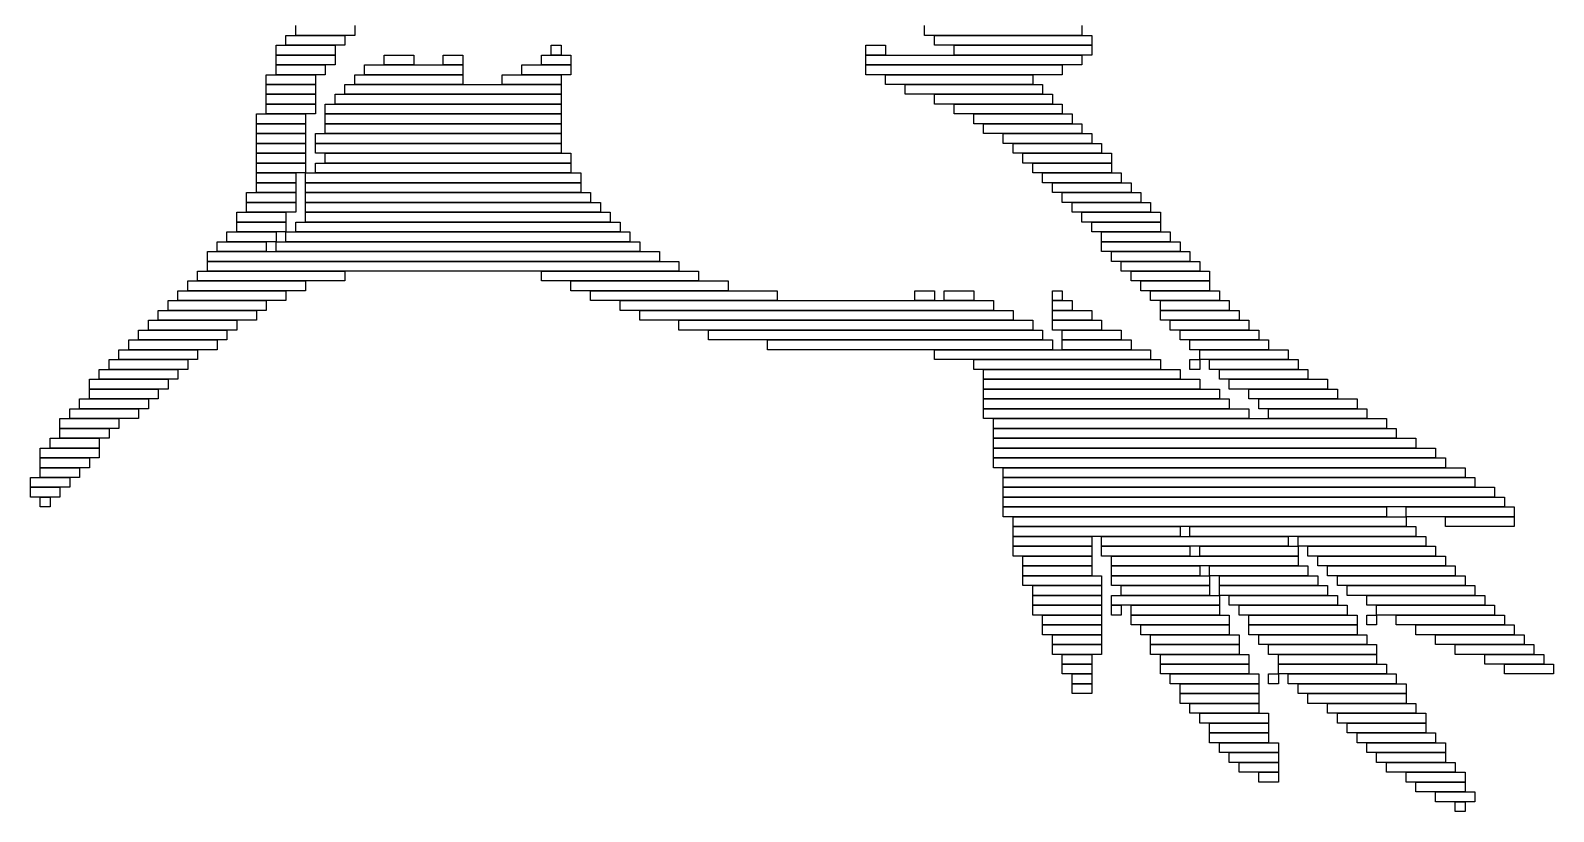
# Model space of a CAD drawing. Extents: x 430 to 613, y 419 to 626.
# Drawn here: x 430 to 585, y 419 to 498.5 of the extents above; entities that cross this region are included whole.
import ezdxf

# ---------------------------------------------------------------- set-up
doc = ezdxf.new("R2010")
doc.units = 0

msp = doc.modelspace()

# ---------------------------------------------------------------- linework, layer by layer
for p, q in [((456, 498), (462, 498)), ((456, 497), (456, 498)), ((457, 498), (457, 499)), ((463, 498), (457, 498)), ((462, 498), (462, 497)), ((463, 499), (463, 498)), ((521, 498), (521, 499)), ((537, 498), (521, 498)), ((522, 498), (538, 498)), ((522, 497), (522, 498)), ((537, 499), (537, 498)), ((538, 498), (538, 497)), ((455, 497), (461, 497)), ((455, 496), (455, 497)), ((461, 496), (455, 496)), ((455, 496), (461, 496)), ((455, 495), (455, 496)), ((462, 497), (456, 497)), ((461, 497), (461, 496)), ((461, 496), (461, 495)), ((466, 496), (469, 496)), ((466, 495), (466, 496)), ((469, 496), (469, 495)), ((472, 496), (474, 496)), ((472, 495), (472, 496)), ((474, 496), (474, 495)), ((482, 496), (485, 496)), ((482, 495), (482, 496)), ((483, 497), (484, 497)), ((483, 496), (483, 497)), ((484, 496), (483, 496)), ((484, 497), (484, 496)), ((485, 496), (485, 495)), ((515, 497), (517, 497)), ((515, 496), (515, 497)), ((517, 496), (515, 496)), ((515, 496), (537, 496)), ((515, 495), (515, 496)), ((517, 497), (517, 496)), ((538, 497), (522, 497)), ((524, 497), (538, 497)), ((524, 496), (524, 497)), ((538, 496), (524, 496)), ((537, 496), (537, 495)), ((538, 497), (538, 496)), ((461, 495), (455, 495)), ((455, 495), (460, 495)), ((455, 494), (455, 495)), ((460, 495), (460, 494)), ((464, 495), (474, 495)), ((464, 494), (464, 495)), ((469, 495), (466, 495)), ((474, 495), (472, 495)), ((474, 495), (474, 494)), ((480, 495), (485, 495)), ((480, 494), (480, 495)), ((485, 495), (482, 495)), ((485, 495), (485, 494)), ((537, 495), (515, 495)), ((515, 495), (535, 495)), ((515, 494), (515, 495)), ((535, 495), (535, 494)), ((454, 494), (459, 494)), ((454, 493), (454, 494)), ((459, 493), (454, 493)), ((454, 493), (459, 493)), ((454, 492), (454, 493)), ((460, 494), (455, 494)), ((459, 494), (459, 493)), ((459, 493), (459, 492)), ((462, 493), (484, 493)), ((462, 492), (462, 493)), ((463, 494), (474, 494)), ((463, 493), (463, 494)), ((474, 493), (463, 493)), ((474, 494), (464, 494)), ((474, 494), (474, 493)), ((478, 494), (484, 494)), ((478, 493), (478, 494)), ((484, 493), (478, 493)), ((485, 494), (480, 494)), ((484, 494), (484, 493)), ((484, 493), (484, 492)), ((535, 494), (515, 494)), ((517, 494), (532, 494)), ((517, 493), (517, 494)), ((532, 493), (517, 493)), ((519, 493), (533, 493)), ((519, 492), (519, 493)), ((532, 494), (532, 493)), ((533, 493), (533, 492)), ((459, 492), (454, 492)), ((454, 492), (459, 492)), ((454, 491), (454, 492)), ((459, 492), (459, 491)), ((461, 492), (484, 492)), ((461, 491), (461, 492)), ((484, 492), (462, 492)), ((484, 492), (484, 491)), ((533, 492), (519, 492)), ((522, 492), (534, 492)), ((522, 491), (522, 492)), ((534, 492), (534, 491)), ((453, 490), (458, 490)), ((453, 489), (453, 490)), ((459, 491), (454, 491)), ((454, 491), (459, 491)), ((454, 490), (454, 491)), ((459, 490), (454, 490)), ((458, 490), (458, 489)), ((459, 491), (459, 490)), ((460, 491), (484, 491)), ((460, 490), (460, 491)), ((484, 490), (460, 490)), ((460, 490), (484, 490)), ((460, 489), (460, 490)), ((484, 491), (461, 491)), ((484, 491), (484, 490)), ((484, 490), (484, 489)), ((534, 491), (522, 491)), ((524, 491), (535, 491)), ((524, 490), (524, 491)), ((535, 490), (524, 490)), ((526, 490), (536, 490)), ((526, 489), (526, 490)), ((535, 491), (535, 490)), ((536, 490), (536, 489)), ((458, 489), (453, 489)), ((453, 489), (458, 489)), ((453, 488), (453, 489)), ((458, 489), (458, 488)), ((484, 489), (460, 489)), ((460, 489), (484, 489)), ((460, 488), (460, 489)), ((484, 489), (484, 488)), ((536, 489), (526, 489)), ((527, 489), (537, 489)), ((527, 488), (527, 489)), ((537, 489), (537, 488)), ((458, 488), (453, 488)), ((453, 488), (458, 488)), ((453, 487), (453, 488)), ((458, 487), (453, 487)), ((453, 487), (458, 487)), ((453, 486), (453, 487)), ((458, 488), (458, 487)), ((458, 487), (458, 486)), ((459, 488), (484, 488)), ((459, 487), (459, 488)), ((484, 487), (459, 487)), ((459, 487), (484, 487)), ((459, 486), (459, 487)), ((484, 488), (460, 488)), ((484, 488), (484, 487)), ((484, 487), (484, 486)), ((537, 488), (527, 488)), ((529, 488), (538, 488)), ((529, 487), (529, 488)), ((538, 487), (529, 487)), ((530, 487), (539, 487)), ((530, 486), (530, 487)), ((538, 488), (538, 487)), ((539, 487), (539, 486)), ((458, 486), (453, 486)), ((453, 486), (458, 486)), ((453, 485), (453, 486)), ((458, 486), (458, 485)), ((484, 486), (459, 486)), ((460, 486), (485, 486)), ((460, 485), (460, 486)), ((485, 486), (485, 485)), ((539, 486), (530, 486)), ((531, 486), (540, 486)), ((531, 485), (531, 486)), ((540, 486), (540, 485)), ((458, 485), (453, 485)), ((453, 485), (458, 485)), ((453, 484), (453, 485)), ((458, 484), (453, 484)), ((453, 484), (457, 484)), ((453, 483), (453, 484)), ((457, 484), (457, 483)), ((458, 485), (458, 484)), ((458, 484), (486, 484)), ((458, 483), (458, 484)), ((459, 485), (485, 485)), ((459, 484), (459, 485)), ((485, 484), (459, 484)), ((485, 485), (460, 485)), ((485, 485), (485, 484)), ((486, 484), (486, 483)), ((540, 485), (531, 485)), ((532, 485), (540, 485)), ((532, 484), (532, 485)), ((540, 484), (532, 484)), ((533, 484), (541, 484)), ((533, 483), (533, 484)), ((540, 485), (540, 484)), ((541, 484), (541, 483)), ((457, 483), (453, 483)), ((453, 483), (457, 483)), ((453, 482), (453, 483)), ((457, 483), (457, 482)), ((486, 483), (458, 483)), ((458, 483), (486, 483)), ((458, 482), (458, 483)), ((486, 483), (486, 482)), ((541, 483), (533, 483)), ((534, 483), (542, 483)), ((534, 482), (534, 483)), ((542, 483), (542, 482)), ((452, 482), (457, 482)), ((452, 481), (452, 482)), ((457, 481), (452, 481)), ((452, 481), (457, 481)), ((452, 480), (452, 481)), ((457, 482), (453, 482)), ((457, 482), (457, 481)), ((457, 481), (457, 480)), ((486, 482), (458, 482)), ((458, 482), (487, 482)), ((458, 481), (458, 482)), ((487, 481), (458, 481)), ((458, 481), (488, 481)), ((458, 480), (458, 481)), ((487, 482), (487, 481)), ((488, 481), (488, 480)), ((542, 482), (534, 482)), ((535, 482), (543, 482)), ((535, 481), (535, 482)), ((543, 481), (535, 481)), ((536, 481), (544, 481)), ((536, 480), (536, 481)), ((543, 482), (543, 481)), ((544, 481), (544, 480)), ((451, 480), (456, 480)), ((451, 479), (451, 480)), ((456, 479), (451, 479)), ((451, 479), (456, 479)), ((451, 478), (451, 479)), ((457, 480), (452, 480)), ((456, 480), (456, 479)), ((456, 479), (456, 478)), ((457, 479), (490, 479)), ((457, 478), (457, 479)), ((488, 480), (458, 480)), ((458, 480), (489, 480)), ((458, 479), (458, 480)), ((489, 479), (458, 479)), ((489, 480), (489, 479)), ((490, 479), (490, 478)), ((544, 480), (536, 480)), ((537, 480), (545, 480)), ((537, 479), (537, 480)), ((545, 479), (537, 479)), ((538, 479), (545, 479)), ((538, 478), (538, 479)), ((545, 480), (545, 479)), ((545, 479), (545, 478)), ((450, 478), (455, 478)), ((450, 477), (450, 478)), ((456, 478), (451, 478)), ((455, 478), (455, 477)), ((456, 478), (491, 478)), ((456, 477), (456, 478)), ((490, 478), (457, 478)), ((491, 478), (491, 477)), ((545, 478), (538, 478)), ((539, 478), (546, 478)), ((539, 477), (539, 478)), ((546, 478), (546, 477)), ((448, 476), (494, 476)), ((448, 475), (448, 476)), ((449, 477), (454, 477)), ((449, 476), (449, 477)), ((454, 476), (449, 476)), ((455, 477), (450, 477)), ((454, 477), (454, 476)), ((455, 477), (492, 477)), ((455, 476), (455, 477)), ((492, 476), (455, 476)), ((491, 477), (456, 477)), ((492, 477), (492, 476)), ((494, 476), (494, 475)), ((546, 477), (539, 477)), ((539, 477), (547, 477)), ((539, 476), (539, 477)), ((547, 476), (539, 476)), ((540, 476), (548, 476)), ((540, 475), (540, 476)), ((547, 477), (547, 476)), ((548, 476), (548, 475)), ((494, 475), (448, 475)), ((448, 475), (496, 475)), ((448, 474), (448, 475)), ((496, 475), (496, 474)), ((548, 475), (540, 475)), ((541, 475), (549, 475)), ((541, 474), (541, 475)), ((549, 475), (549, 474)), ((446, 473), (458, 473)), ((446, 472), (446, 473)), ((447, 474), (462, 474)), ((447, 473), (447, 474)), ((462, 473), (447, 473)), ((496, 474), (448, 474)), ((458, 473), (458, 472)), ((462, 474), (462, 473)), ((482, 474), (498, 474)), ((482, 473), (482, 474)), ((498, 473), (482, 473)), ((485, 473), (501, 473)), ((485, 472), (485, 473)), ((498, 474), (498, 473)), ((501, 473), (501, 472)), ((549, 474), (541, 474)), ((542, 474), (550, 474)), ((542, 473), (542, 474)), ((550, 473), (542, 473)), ((543, 473), (550, 473)), ((543, 472), (543, 473)), ((550, 474), (550, 473)), ((550, 473), (550, 472)), ((445, 472), (456, 472)), ((445, 471), (445, 472)), ((458, 472), (446, 472)), ((456, 472), (456, 471)), ((501, 472), (485, 472)), ((487, 472), (506, 472)), ((487, 471), (487, 472)), ((506, 472), (506, 471)), ((520, 472), (522, 472)), ((520, 471), (520, 472)), ((522, 472), (522, 471)), ((523, 472), (526, 472)), ((523, 471), (523, 472)), ((526, 472), (526, 471)), ((534, 472), (535, 472)), ((534, 471), (534, 472)), ((535, 472), (535, 471)), ((550, 472), (543, 472)), ((544, 472), (551, 472)), ((544, 471), (544, 472)), ((551, 472), (551, 471)), ((443, 470), (453, 470)), ((443, 469), (443, 470)), ((444, 471), (454, 471)), ((444, 470), (444, 471)), ((454, 470), (444, 470)), ((456, 471), (445, 471)), ((453, 470), (453, 469)), ((454, 471), (454, 470)), ((506, 471), (487, 471)), ((490, 471), (528, 471)), ((490, 470), (490, 471)), ((528, 470), (490, 470)), ((492, 470), (530, 470)), ((492, 469), (492, 470)), ((522, 471), (520, 471)), ((526, 471), (523, 471)), ((528, 471), (528, 470)), ((530, 470), (530, 469)), ((535, 471), (534, 471)), ((534, 471), (536, 471)), ((534, 470), (534, 471)), ((536, 470), (534, 470)), ((534, 470), (538, 470)), ((534, 469), (534, 470)), ((536, 471), (536, 470)), ((538, 470), (538, 469)), ((551, 471), (544, 471)), ((545, 471), (552, 471)), ((545, 470), (545, 471)), ((552, 470), (545, 470)), ((545, 470), (553, 470)), ((545, 469), (545, 470)), ((552, 471), (552, 470)), ((553, 470), (553, 469)), ((442, 469), (451, 469)), ((442, 468), (442, 469)), ((453, 469), (443, 469)), ((451, 469), (451, 468)), ((530, 469), (492, 469)), ((496, 469), (532, 469)), ((496, 468), (496, 469)), ((532, 469), (532, 468)), ((538, 469), (534, 469)), ((534, 469), (539, 469)), ((534, 468), (534, 469)), ((539, 469), (539, 468)), ((553, 469), (545, 469)), ((546, 469), (554, 469)), ((546, 468), (546, 469)), ((554, 469), (554, 468)), ((440, 467), (449, 467)), ((440, 466), (440, 467)), ((441, 468), (450, 468)), ((441, 467), (441, 468)), ((450, 467), (441, 467)), ((451, 468), (442, 468)), ((449, 467), (449, 466)), ((450, 468), (450, 467)), ((532, 468), (496, 468)), ((499, 468), (533, 468)), ((499, 467), (499, 468)), ((533, 467), (499, 467)), ((505, 467), (534, 467)), ((505, 466), (505, 467)), ((533, 468), (533, 467)), ((539, 468), (534, 468)), ((534, 467), (534, 466)), ((535, 468), (541, 468)), ((535, 467), (535, 468)), ((541, 467), (535, 467)), ((535, 467), (542, 467)), ((535, 466), (535, 467)), ((541, 468), (541, 467)), ((542, 467), (542, 466)), ((554, 468), (546, 468)), ((547, 468), (555, 468)), ((547, 467), (547, 468)), ((555, 467), (547, 467)), ((548, 467), (556, 467)), ((548, 466), (548, 467)), ((555, 468), (555, 467)), ((556, 467), (556, 466)), ((438, 465), (446, 465)), ((438, 464), (438, 465)), ((439, 466), (447, 466)), ((439, 465), (439, 466)), ((447, 465), (439, 465)), ((449, 466), (440, 466)), ((446, 465), (446, 464)), ((447, 466), (447, 465)), ((534, 466), (505, 466)), ((522, 466), (544, 466)), ((522, 465), (522, 466)), ((544, 465), (522, 465)), ((526, 465), (545, 465)), ((526, 464), (526, 465)), ((542, 466), (535, 466)), ((544, 466), (544, 465)), ((545, 465), (545, 464)), ((556, 466), (548, 466)), ((548, 465), (549, 465)), ((548, 464), (548, 465)), ((549, 466), (558, 466)), ((549, 465), (549, 466)), ((558, 465), (549, 465)), ((549, 465), (549, 464)), ((550, 465), (559, 465)), ((550, 464), (550, 465)), ((558, 466), (558, 465)), ((559, 465), (559, 464)), ((437, 464), (445, 464)), ((437, 463), (437, 464)), ((446, 464), (438, 464)), ((445, 464), (445, 463)), ((545, 464), (526, 464)), ((527, 464), (547, 464)), ((527, 463), (527, 464)), ((547, 464), (547, 463)), ((549, 464), (548, 464)), ((559, 464), (550, 464)), ((551, 464), (560, 464)), ((551, 463), (551, 464)), ((560, 464), (560, 463)), ((436, 463), (444, 463)), ((436, 462), (436, 463)), ((444, 462), (436, 462)), ((436, 462), (443, 462)), ((436, 461), (436, 462)), ((445, 463), (437, 463)), ((443, 462), (443, 461)), ((444, 463), (444, 462)), ((547, 463), (527, 463)), ((527, 463), (549, 463)), ((527, 462), (527, 463)), ((549, 462), (527, 462)), ((527, 462), (551, 462)), ((527, 461), (527, 462)), ((549, 463), (549, 462)), ((560, 463), (551, 463)), ((551, 462), (551, 461)), ((552, 463), (562, 463)), ((552, 462), (552, 463)), ((562, 462), (552, 462)), ((554, 462), (563, 462)), ((554, 461), (554, 462)), ((562, 463), (562, 462)), ((563, 462), (563, 461)), ((435, 461), (442, 461)), ((435, 460), (435, 461)), ((443, 461), (436, 461)), ((442, 461), (442, 460)), ((551, 461), (527, 461)), ((527, 461), (552, 461)), ((527, 460), (527, 461)), ((552, 461), (552, 460)), ((563, 461), (554, 461)), ((555, 461), (565, 461)), ((555, 460), (555, 461)), ((565, 461), (565, 460)), ((433, 459), (439, 459)), ((433, 458), (433, 459)), ((434, 460), (441, 460)), ((434, 459), (434, 460)), ((441, 459), (434, 459)), ((442, 460), (435, 460)), ((439, 459), (439, 458)), ((441, 460), (441, 459)), ((552, 460), (527, 460)), ((527, 460), (554, 460)), ((527, 459), (527, 460)), ((554, 459), (527, 459)), ((528, 459), (568, 459)), ((528, 458), (528, 459)), ((554, 460), (554, 459)), ((565, 460), (555, 460)), ((556, 460), (566, 460)), ((556, 459), (556, 460)), ((566, 459), (556, 459)), ((566, 460), (566, 459)), ((568, 459), (568, 458)), ((439, 458), (433, 458)), ((433, 458), (438, 458)), ((433, 457), (433, 458)), ((438, 458), (438, 457)), ((568, 458), (528, 458)), ((528, 458), (569, 458)), ((528, 457), (528, 458)), ((569, 458), (569, 457)), ((431, 456), (437, 456)), ((431, 455), (431, 456)), ((432, 457), (437, 457)), ((432, 456), (432, 457)), ((437, 456), (432, 456)), ((438, 457), (433, 457)), ((437, 457), (437, 456)), ((437, 456), (437, 455)), ((569, 457), (528, 457)), ((528, 457), (571, 457)), ((528, 456), (528, 457)), ((571, 456), (528, 456)), ((528, 456), (573, 456)), ((528, 455), (528, 456)), ((571, 457), (571, 456)), ((573, 456), (573, 455)), ((437, 455), (431, 455)), ((431, 455), (436, 455)), ((431, 454), (431, 455)), ((436, 455), (436, 454)), ((573, 455), (528, 455)), ((528, 455), (574, 455)), ((528, 454), (528, 455)), ((574, 455), (574, 454)), ((430, 453), (434, 453)), ((430, 452), (430, 453)), ((436, 454), (431, 454)), ((431, 454), (435, 454)), ((431, 453), (431, 454)), ((435, 453), (431, 453)), ((434, 453), (434, 452)), ((435, 454), (435, 453)), ((574, 454), (528, 454)), ((529, 454), (576, 454)), ((529, 453), (529, 454)), ((576, 453), (529, 453)), ((529, 453), (577, 453)), ((529, 452), (529, 453)), ((576, 454), (576, 453)), ((577, 453), (577, 452)), ((434, 452), (430, 452)), ((430, 452), (433, 452)), ((430, 451), (430, 452)), ((433, 452), (433, 451)), ((577, 452), (529, 452)), ((529, 452), (579, 452)), ((529, 451), (529, 452)), ((579, 452), (579, 451)), ((433, 451), (430, 451)), ((431, 451), (432, 451)), ((431, 450), (431, 451)), ((432, 450), (431, 450)), ((432, 451), (432, 450)), ((579, 451), (529, 451)), ((529, 451), (580, 451)), ((529, 450), (529, 451)), ((580, 450), (529, 450)), ((529, 450), (568, 450)), ((529, 449), (529, 450)), ((568, 450), (568, 449)), ((570, 450), (581, 450)), ((570, 449), (570, 450)), ((580, 451), (580, 450)), ((581, 450), (581, 449)), ((568, 449), (529, 449)), ((530, 449), (570, 449)), ((530, 448), (530, 449)), ((570, 448), (530, 448)), ((530, 448), (547, 448)), ((530, 447), (530, 448)), ((547, 448), (547, 447)), ((548, 448), (571, 448)), ((548, 447), (548, 448)), ((581, 449), (570, 449)), ((570, 449), (570, 448)), ((571, 448), (571, 447)), ((574, 449), (581, 449)), ((574, 448), (574, 449)), ((581, 448), (574, 448)), ((581, 449), (581, 448)), ((547, 447), (530, 447)), ((530, 447), (538, 447)), ((530, 446), (530, 447)), ((538, 447), (538, 446)), ((539, 447), (558, 447)), ((539, 446), (539, 447)), ((571, 447), (548, 447)), ((558, 447), (558, 446)), ((559, 447), (572, 447)), ((559, 446), (559, 447)), ((572, 447), (572, 446)), ((538, 446), (530, 446)), ((530, 446), (538, 446)), ((530, 445), (530, 446)), ((538, 445), (530, 445)), ((531, 445), (538, 445)), ((531, 444), (531, 445)), ((538, 446), (538, 445)), ((538, 445), (538, 444)), ((558, 446), (539, 446)), ((539, 446), (548, 446)), ((539, 445), (539, 446)), ((548, 445), (539, 445)), ((540, 445), (559, 445)), ((540, 444), (540, 445)), ((548, 446), (548, 445)), ((549, 446), (559, 446)), ((549, 445), (549, 446)), ((559, 445), (549, 445)), ((572, 446), (559, 446)), ((559, 446), (559, 445)), ((559, 445), (559, 444)), ((560, 446), (573, 446)), ((560, 445), (560, 446)), ((573, 445), (560, 445)), ((561, 445), (574, 445)), ((561, 444), (561, 445)), ((573, 446), (573, 445)), ((574, 445), (574, 444)), ((538, 444), (531, 444)), ((531, 444), (538, 444)), ((531, 443), (531, 444)), ((538, 444), (538, 443)), ((559, 444), (540, 444)), ((540, 444), (549, 444)), ((540, 443), (540, 444)), ((549, 444), (549, 443)), ((550, 444), (560, 444)), ((550, 443), (550, 444)), ((560, 444), (560, 443)), ((574, 444), (561, 444)), ((562, 444), (575, 444)), ((562, 443), (562, 444)), ((575, 444), (575, 443)), ((538, 443), (531, 443)), ((531, 443), (539, 443)), ((531, 442), (531, 443)), ((539, 442), (531, 442)), ((532, 442), (539, 442)), ((532, 441), (532, 442)), ((539, 443), (539, 442)), ((539, 442), (539, 441)), ((549, 443), (540, 443)), ((540, 443), (550, 443)), ((540, 442), (540, 443)), ((550, 442), (540, 442)), ((541, 442), (550, 442)), ((541, 441), (541, 442)), ((560, 443), (550, 443)), ((550, 443), (550, 442)), ((550, 442), (550, 441)), ((551, 443), (561, 443)), ((551, 442), (551, 443)), ((561, 442), (551, 442)), ((551, 442), (562, 442)), ((551, 441), (551, 442)), ((561, 443), (561, 442)), ((575, 443), (562, 443)), ((562, 442), (562, 441)), ((563, 443), (576, 443)), ((563, 442), (563, 443)), ((576, 442), (563, 442)), ((564, 442), (577, 442)), ((564, 441), (564, 442)), ((576, 443), (576, 442)), ((577, 442), (577, 441)), ((539, 441), (532, 441)), ((532, 441), (539, 441)), ((532, 440), (532, 441)), ((539, 441), (539, 440)), ((540, 441), (551, 441)), ((540, 440), (540, 441)), ((550, 441), (541, 441)), ((562, 441), (551, 441)), ((551, 441), (551, 440)), ((552, 441), (563, 441)), ((552, 440), (552, 441)), ((563, 441), (563, 440)), ((577, 441), (564, 441)), ((566, 441), (578, 441)), ((566, 440), (566, 441)), ((578, 441), (578, 440)), ((539, 440), (532, 440)), ((532, 440), (539, 440)), ((532, 439), (532, 440)), ((539, 439), (532, 439)), ((533, 439), (539, 439)), ((533, 438), (533, 439)), ((539, 440), (539, 439)), ((539, 439), (539, 438)), ((551, 440), (540, 440)), ((540, 440), (541, 440)), ((540, 439), (540, 440)), ((541, 439), (540, 439)), ((541, 440), (541, 439)), ((542, 440), (551, 440)), ((542, 439), (542, 440)), ((551, 439), (542, 439)), ((542, 439), (552, 439)), ((542, 438), (542, 439)), ((551, 440), (551, 439)), ((563, 440), (552, 440)), ((552, 439), (552, 438)), ((553, 440), (564, 440)), ((553, 439), (553, 440)), ((564, 439), (553, 439)), ((554, 439), (565, 439)), ((554, 438), (554, 439)), ((564, 440), (564, 439)), ((565, 439), (565, 438)), ((578, 440), (566, 440)), ((566, 439), (567, 439)), ((566, 438), (566, 439)), ((567, 440), (579, 440)), ((567, 439), (567, 440)), ((579, 439), (567, 439)), ((567, 439), (567, 438)), ((569, 439), (580, 439)), ((569, 438), (569, 439)), ((579, 440), (579, 439)), ((580, 439), (580, 438)), ((539, 438), (533, 438)), ((533, 438), (539, 438)), ((533, 437), (533, 438)), ((539, 438), (539, 437)), ((552, 438), (542, 438)), ((543, 438), (552, 438)), ((543, 437), (543, 438)), ((552, 438), (552, 437)), ((565, 438), (554, 438)), ((554, 438), (565, 438)), ((554, 437), (554, 438)), ((565, 438), (565, 437)), ((567, 438), (566, 438)), ((580, 438), (569, 438)), ((571, 438), (581, 438)), ((571, 437), (571, 438)), ((581, 438), (581, 437)), ((539, 437), (533, 437)), ((534, 437), (539, 437)), ((534, 436), (534, 437)), ((539, 436), (534, 436)), ((534, 436), (539, 436)), ((534, 435), (534, 436)), ((539, 437), (539, 436)), ((539, 436), (539, 435)), ((552, 437), (543, 437)), ((544, 437), (553, 437)), ((544, 436), (544, 437)), ((553, 436), (544, 436)), ((544, 436), (553, 436)), ((544, 435), (544, 436)), ((553, 437), (553, 436)), ((553, 436), (553, 435)), ((565, 437), (554, 437)), ((555, 437), (566, 437)), ((555, 436), (555, 437)), ((566, 436), (555, 436)), ((556, 436), (567, 436)), ((556, 435), (556, 436)), ((566, 437), (566, 436)), ((567, 436), (567, 435)), ((581, 437), (571, 437)), ((573, 437), (582, 437)), ((573, 436), (573, 437)), ((582, 436), (573, 436)), ((575, 436), (583, 436)), ((575, 435), (575, 436)), ((582, 437), (582, 436)), ((583, 436), (583, 435)), ((539, 435), (534, 435)), ((535, 435), (538, 435)), ((535, 434), (535, 435)), ((538, 434), (535, 434)), ((535, 434), (538, 434)), ((535, 433), (535, 434)), ((538, 435), (538, 434)), ((538, 434), (538, 433)), ((553, 435), (544, 435)), ((545, 435), (554, 435)), ((545, 434), (545, 435)), ((554, 434), (545, 434)), ((545, 434), (554, 434)), ((545, 433), (545, 434)), ((554, 435), (554, 434)), ((554, 434), (554, 433)), ((567, 435), (556, 435)), ((557, 435), (567, 435)), ((557, 434), (557, 435)), ((567, 434), (557, 434)), ((557, 434), (568, 434)), ((557, 433), (557, 434)), ((567, 435), (567, 434)), ((568, 434), (568, 433)), ((583, 435), (575, 435)), ((578, 435), (584, 435)), ((578, 434), (578, 435)), ((584, 434), (578, 434)), ((580, 434), (585, 434)), ((580, 433), (580, 434)), ((584, 435), (584, 434)), ((585, 434), (585, 433)), ((538, 433), (535, 433)), ((536, 433), (538, 433)), ((536, 432), (536, 433)), ((538, 433), (538, 432)), ((554, 433), (545, 433)), ((546, 433), (555, 433)), ((546, 432), (546, 433)), ((555, 433), (555, 432)), ((556, 433), (557, 433)), ((556, 432), (556, 433)), ((568, 433), (557, 433)), ((557, 433), (557, 432)), ((558, 433), (569, 433)), ((558, 432), (558, 433)), ((569, 433), (569, 432)), ((585, 433), (580, 433)), ((538, 432), (536, 432)), ((536, 432), (538, 432)), ((536, 431), (536, 432)), ((538, 431), (536, 431)), ((538, 432), (538, 431)), ((555, 432), (546, 432)), ((547, 432), (555, 432)), ((547, 431), (547, 432)), ((555, 431), (547, 431)), ((547, 431), (555, 431)), ((547, 430), (547, 431)), ((555, 432), (555, 431)), ((555, 431), (555, 430)), ((557, 432), (556, 432)), ((569, 432), (558, 432)), ((559, 432), (570, 432)), ((559, 431), (559, 432)), ((570, 431), (559, 431)), ((560, 431), (570, 431)), ((560, 430), (560, 431)), ((570, 432), (570, 431)), ((570, 431), (570, 430)), ((555, 430), (547, 430)), ((548, 430), (555, 430)), ((548, 429), (548, 430)), ((555, 430), (555, 429)), ((570, 430), (560, 430)), ((562, 430), (571, 430)), ((562, 429), (562, 430)), ((571, 430), (571, 429)), ((555, 429), (548, 429)), ((549, 429), (556, 429)), ((549, 428), (549, 429)), ((556, 428), (549, 428)), ((550, 428), (556, 428)), ((550, 427), (550, 428)), ((556, 429), (556, 428)), ((556, 428), (556, 427)), ((571, 429), (562, 429)), ((563, 429), (572, 429)), ((563, 428), (563, 429)), ((572, 428), (563, 428)), ((564, 428), (572, 428)), ((564, 427), (564, 428)), ((572, 429), (572, 428)), ((572, 428), (572, 427)), ((556, 427), (550, 427)), ((550, 427), (556, 427)), ((550, 426), (550, 427)), ((556, 427), (556, 426)), ((572, 427), (564, 427)), ((565, 427), (573, 427)), ((565, 426), (565, 427)), ((573, 427), (573, 426)), ((556, 426), (550, 426)), ((551, 426), (557, 426)), ((551, 425), (551, 426)), ((557, 425), (551, 425)), ((552, 425), (557, 425)), ((552, 424), (552, 425)), ((557, 426), (557, 425)), ((557, 425), (557, 424)), ((573, 426), (565, 426)), ((566, 426), (574, 426)), ((566, 425), (566, 426)), ((574, 425), (566, 425)), ((567, 425), (574, 425)), ((567, 424), (567, 425)), ((574, 426), (574, 425)), ((574, 425), (574, 424)), ((557, 424), (552, 424)), ((553, 424), (557, 424)), ((553, 423), (553, 424)), ((557, 424), (557, 423)), ((574, 424), (567, 424)), ((568, 424), (575, 424)), ((568, 423), (568, 424)), ((575, 424), (575, 423)), ((557, 423), (553, 423)), ((555, 423), (557, 423)), ((555, 422), (555, 423)), ((557, 422), (555, 422)), ((557, 423), (557, 422)), ((575, 423), (568, 423)), ((570, 423), (576, 423)), ((570, 422), (570, 423)), ((576, 422), (570, 422)), ((571, 422), (576, 422)), ((571, 421), (571, 422)), ((576, 423), (576, 422)), ((576, 422), (576, 421)), ((576, 421), (571, 421)), ((573, 421), (577, 421)), ((573, 420), (573, 421)), ((577, 421), (577, 420)), ((577, 420), (573, 420)), ((575, 420), (576, 420)), ((575, 419), (575, 420)), ((576, 419), (575, 419)), ((576, 420), (576, 419))]:
    msp.add_line(p, q)

doc.saveas('drawing.dxf')
